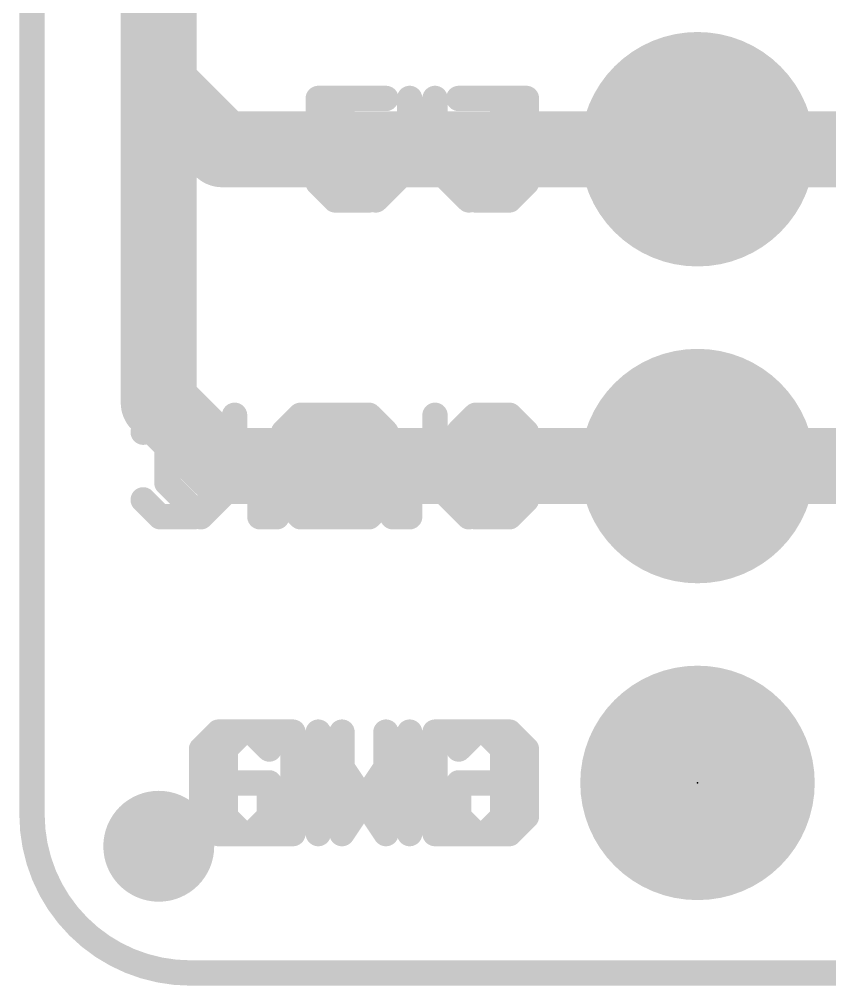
# Model space of a CAD drawing. Extents: x -1 to 106, y -18 to 72.
# Drawn here: x 31.39 to 37.89, y -0.1 to 7.65 of the extents above; entities that cross this region are included whole.
import ezdxf

# ---------------------------------------------------------------- set-up
doc = ezdxf.new("R2010")
doc.units = 0
for name, color, linetype in [('1', 12, 'CONTINUOUS'), ('16', 132, 'CONTINUOUS'), ('17', 110, 'CONTINUOUS'), ('18', 110, 'CONTINUOUS'), ('20', 53, 'CONTINUOUS'), ('21', 41, 'CONTINUOUS'), ('22', 40, 'CONTINUOUS'), ('24', 53, 'CONTINUOUS')]:
    doc.layers.add(name, color=color, linetype=linetype)

# ---------------------------------------------------------------- blocks, each defined once
blk = doc.blocks.new('ROUNDP')
at = {"const_width": 0.5}
blk.add_lwpolyline([(0, -0.25, 1), (0, 0.25, 1), (0, -0.25)], format="xyb", dxfattribs=at)
blk = doc.blocks.new('ROUNDV')
at = {"const_width": 0.5}
blk.add_lwpolyline([(0, -0.25, 1), (0, 0.25, 1), (0, -0.25)], format="xyb", dxfattribs=at)

msp = doc.modelspace()

# ---------------------------------------------------------------- linework, layer by layer
at = {"layer": '1'}
for points, const_width in [([(32.512, 7.112), (32.512, 44.196)], 0.6096), ([(31.496, 1.27), (31.496, 43.434)], 0.2032), ([(33.02, 6.604), (32.512, 7.112)], 0.6096), ([(36.83, 6.604), (33.02, 6.604)], 0.6096), ([(48.006, 0), (32.766, 0)], 0.2032)]:
    msp.add_lwpolyline(points, dxfattribs=dict(at, const_width=const_width))
for points, const_width in [([(32.6198, 7.2198, 1), (32.4042, 7.0042)], 0.3048), ([(32.3596, 7.112, 1), (32.6644, 7.112)], 0.3048), ([(33.02, 6.7564, 1), (33.02, 6.4516)], 0.3048), ([(36.83, 6.4516, 1), (36.83, 6.7564)], 0.3048), ([(32.9122, 6.4962, 1), (33.1278, 6.7118)], 0.3048), ([(31.496, 1.27, 0.4142), (32.766, 0)], 0.2032), ([(31.5468, 1.27, 1), (31.4452, 1.27)], 0.1016), ([(31.4452, 1.27, 1), (31.5468, 1.27)], 0.1016), ([(32.766, 0.0508, 1), (32.766, -0.0508)], 0.1016), ([(32.766, -0.0508, 1), (32.766, 0.0508)], 0.1016)]:
    msp.add_lwpolyline(points, format="xyb", dxfattribs=dict(at, const_width=const_width))
at = {"layer": '16'}
for points, const_width in [([(32.512, 4.572), (32.512, 44.704)], 0.6096), ([(31.496, 43.434), (31.496, 1.27)], 0.2032), ([(36.83, 6.604), (44.45, 6.604)], 0.6096), ([(33.02, 4.064), (32.512, 4.572)], 0.6096), ([(36.83, 4.064), (33.02, 4.064)], 0.6096), ([(44.45, 4.064), (36.83, 4.064)], 0.6096), ([(32.766, 0), (48.006, 0)], 0.2032)]:
    msp.add_lwpolyline(points, dxfattribs=dict(at, const_width=const_width))
for points, const_width in [([(36.83, 6.7564, 1), (36.83, 6.4516)], 0.3048), ([(32.6198, 4.6798, 1), (32.4042, 4.4642)], 0.3048), ([(32.3596, 4.572, 1), (32.6644, 4.572)], 0.3048), ([(33.02, 4.2164, 1), (33.02, 3.9116)], 0.3048), ([(36.83, 4.2164, 1), (36.83, 3.9116)], 0.3048), ([(36.83, 3.9116, 1), (36.83, 4.2164)], 0.3048), ([(32.9122, 3.9562, 1), (33.1278, 4.1718)], 0.3048), ([(31.496, 1.27, 0.4142), (32.766, 0)], 0.2032), ([(31.5468, 1.27, 1), (31.4452, 1.27)], 0.1016), ([(31.4452, 1.27, 1), (31.5468, 1.27)], 0.1016), ([(32.766, 0.0508, 1), (32.766, -0.0508)], 0.1016), ([(32.766, -0.0508, 1), (32.766, 0.0508)], 0.1016)]:
    msp.add_lwpolyline(points, format="xyb", dxfattribs=dict(at, const_width=const_width))
at = {"layer": '20', "const_width": 0.2032}
for points in [[(31.496, 43.434), (31.496, 1.27)], [(32.766, 0), (48.006, 0)]]:
    msp.add_lwpolyline(points, dxfattribs=at)
at = {"layer": '20'}
for points, const_width in [([(31.496, 1.27, 0.4142), (32.766, 0)], 0.2032), ([(31.5468, 1.27, 1), (31.4452, 1.27)], 0.1016), ([(31.4452, 1.27, 1), (31.5468, 1.27)], 0.1016), ([(32.766, 0.0508, 1), (32.766, -0.0508)], 0.1016), ([(32.766, -0.0508, 1), (32.766, 0.0508)], 0.1016)]:
    msp.add_lwpolyline(points, format="xyb", dxfattribs=dict(at, const_width=const_width))
at = {"layer": '21', "const_width": 0.2032}
for points in [[(34.3329, 7.0111), (33.7906, 7.0111)], [(33.7906, 7.0111), (33.7906, 6.6043)], [(34.7261, 7.0111), (34.7261, 6.4688)], [(35.2684, 6.4688), (35.2684, 7.0111)], [(33.7906, 6.6043), (34.0617, 6.7399)], [(34.0617, 6.7399), (34.1973, 6.7399)], [(34.1973, 6.7399), (34.3329, 6.6043)], [(34.3329, 6.6043), (34.3329, 6.3332)], [(34.7261, 6.4688), (34.9972, 6.1976)], [(34.9972, 6.1976), (35.2684, 6.4688)], [(33.9261, 6.1976), (33.7906, 6.3332)], [(34.3329, 6.3332), (34.1973, 6.1976)], [(34.1973, 6.1976), (33.9261, 6.1976)], [(32.3873, 4.3355), (32.5229, 4.4711)], [(32.5229, 4.4711), (32.794, 4.4711)], [(32.794, 4.4711), (32.9296, 4.3355)], [(33.7906, 4.3355), (33.9261, 4.4711)], [(33.9261, 4.4711), (34.1973, 4.4711)], [(34.1973, 4.4711), (34.3329, 4.3355)], [(34.7261, 4.4711), (34.7261, 3.9288)], [(35.2684, 3.9288), (35.2684, 4.4711)], [(32.9296, 4.3355), (32.9296, 4.1999)], [(34.3329, 4.3355), (34.3329, 4.1999)], [(32.9296, 4.1999), (32.794, 4.0643)], [(34.3329, 4.1999), (34.1973, 4.0643)], [(32.794, 4.0643), (32.6584, 4.0643)], [(32.794, 4.0643), (32.9296, 3.9288)], [(34.1973, 4.0643), (34.0617, 4.0643)], [(34.1973, 4.0643), (34.3329, 3.9288)], [(32.9296, 3.9288), (32.9296, 3.7932)], [(34.3329, 3.9288), (34.3329, 3.7932)], [(34.7261, 3.9288), (34.9972, 3.6576)], [(34.9972, 3.6576), (35.2684, 3.9288)], [(32.5229, 3.6576), (32.3873, 3.7932)], [(32.9296, 3.7932), (32.794, 3.6576)], [(33.3228, 3.6576), (33.3228, 3.7932)], [(33.3228, 3.7932), (33.4584, 3.7932)], [(33.4584, 3.7932), (33.4584, 3.6576)], [(33.9261, 3.6576), (33.7906, 3.7932)], [(34.3329, 3.7932), (34.1973, 3.6576)], [(32.794, 3.6576), (32.5229, 3.6576)], [(33.4584, 3.6576), (33.3228, 3.6576)], [(34.1973, 3.6576), (33.9261, 3.6576)], [(32.9906, 1.9311), (32.855, 1.7955)], [(33.2618, 1.9311), (32.9906, 1.9311)], [(33.3974, 1.7955), (33.2618, 1.9311)], [(33.7906, 1.1176), (33.7906, 1.9311)], [(33.7906, 1.9311), (34.3329, 1.1176)], [(34.3329, 1.1176), (34.3329, 1.9311)], [(34.7261, 1.9311), (34.7261, 1.1176)], [(35.1328, 1.9311), (34.7261, 1.9311)], [(35.2684, 1.7955), (35.1328, 1.9311)], [(32.855, 1.7955), (32.855, 1.2532)], [(35.2684, 1.2532), (35.2684, 1.7955)], [(33.3974, 1.5243), (33.1262, 1.5243)], [(33.3974, 1.2532), (33.3974, 1.5243)], [(32.855, 1.2532), (32.9906, 1.1176)], [(33.2618, 1.1176), (33.3974, 1.2532)], [(35.1328, 1.1176), (35.2684, 1.2532)], [(32.9906, 1.1176), (33.2618, 1.1176)], [(34.7261, 1.1176), (35.1328, 1.1176)]]:
    msp.add_lwpolyline(points, dxfattribs=at)
at = {"layer": '21', "const_width": 0.1016}
for points in [[(33.7906, 7.0619, 1), (33.7906, 6.9603)], [(33.8414, 7.0111, 1), (33.7398, 7.0111)], [(34.3329, 6.9603, 1), (34.3329, 7.0619)], [(34.7769, 7.0111, 1), (34.6753, 7.0111)], [(35.3192, 7.0111, 1), (35.2176, 7.0111)], [(34.0617, 6.7907, 1), (34.0617, 6.6891)], [(34.0844, 6.6945, 1), (34.039, 6.7854)], [(34.2332, 6.7758, 1), (34.1614, 6.704)], [(34.1973, 6.6891, 1), (34.1973, 6.7907)], [(33.7678, 6.6498, 1), (33.8133, 6.5589)], [(34.3837, 6.6043, 1), (34.2821, 6.6043)], [(34.297, 6.5684, 1), (34.3688, 6.6403)], [(33.7398, 6.6043, 1), (33.8414, 6.6043)], [(34.762, 6.5047, 1), (34.6902, 6.4328)], [(34.6753, 6.4688, 1), (34.7769, 6.4688)], [(35.2176, 6.4688, 1), (35.3192, 6.4688)], [(35.3043, 6.4328, 1), (35.2325, 6.5047)], [(33.8265, 6.3691, 1), (33.7546, 6.2973)], [(34.3688, 6.2973, 1), (34.297, 6.3691)], [(34.2821, 6.3332, 1), (34.3837, 6.3332)], [(33.9261, 6.2484, 1), (33.9261, 6.1468)], [(33.8902, 6.1617, 1), (33.9621, 6.2335)], [(34.1614, 6.2335, 1), (34.2332, 6.1617)], [(34.1973, 6.1468, 1), (34.1973, 6.2484)], [(34.9613, 6.2335, 1), (35.0332, 6.1617)], [(34.9613, 6.1617, 1), (35.0332, 6.2335)], [(32.5229, 4.5219, 1), (32.5229, 4.4203)], [(32.5588, 4.4352, 1), (32.4869, 4.507)], [(32.83, 4.507, 1), (32.7581, 4.4352)], [(32.794, 4.4203, 1), (32.794, 4.5219)], [(33.9261, 4.5219, 1), (33.9261, 4.4203)], [(33.9621, 4.4352, 1), (33.8902, 4.507)], [(34.2332, 4.507, 1), (34.1614, 4.4352)], [(34.1973, 4.4203, 1), (34.1973, 4.5219)], [(34.7769, 4.4711, 1), (34.6753, 4.4711)], [(35.3192, 4.4711, 1), (35.2176, 4.4711)], [(32.3514, 4.3714, 1), (32.4232, 4.2996)], [(32.9804, 4.3355, 1), (32.8788, 4.3355)], [(32.8937, 4.2996, 1), (32.9655, 4.3714)], [(33.7546, 4.3714, 1), (33.8265, 4.2996)], [(34.3837, 4.3355, 1), (34.2821, 4.3355)], [(34.297, 4.2996, 1), (34.3688, 4.3714)], [(32.9655, 4.164, 1), (32.8937, 4.2358)], [(34.3688, 4.164, 1), (34.297, 4.2358)], [(32.8788, 4.1999, 1), (32.9804, 4.1999)], [(34.2821, 4.1999, 1), (34.3837, 4.1999)], [(32.6584, 4.1151, 1), (32.6584, 4.0135)], [(32.83, 4.1003, 1), (32.7581, 4.0284)], [(32.7581, 4.1003, 1), (32.83, 4.0284)], [(32.794, 4.0135, 1), (32.794, 4.1151)], [(34.0617, 4.1151, 1), (34.0617, 4.0135)], [(34.2332, 4.1003, 1), (34.1614, 4.0284)], [(34.1614, 4.1003, 1), (34.2332, 4.0284)], [(34.1973, 4.0135, 1), (34.1973, 4.1151)], [(32.9804, 3.9288, 1), (32.8788, 3.9288)], [(34.3837, 3.9288, 1), (34.2821, 3.9288)], [(34.762, 3.9647, 1), (34.6902, 3.8928)], [(35.3043, 3.8928, 1), (35.2325, 3.9647)], [(32.8937, 3.8928, 1), (32.9655, 3.9647)], [(34.297, 3.8928, 1), (34.3688, 3.9647)], [(34.6753, 3.9288, 1), (34.7769, 3.9288)], [(35.2176, 3.9288, 1), (35.3192, 3.9288)], [(32.4232, 3.8291, 1), (32.3514, 3.7573)], [(32.9655, 3.7573, 1), (32.8937, 3.8291)], [(33.3736, 3.7932, 1), (33.272, 3.7932)], [(33.3228, 3.844, 1), (33.3228, 3.7424)], [(33.5092, 3.7932, 1), (33.4076, 3.7932)], [(33.4584, 3.7424, 1), (33.4584, 3.844)], [(33.8265, 3.8291, 1), (33.7546, 3.7573)], [(34.3688, 3.7573, 1), (34.297, 3.8291)], [(32.8788, 3.7932, 1), (32.9804, 3.7932)], [(34.2821, 3.7932, 1), (34.3837, 3.7932)], [(32.5229, 3.7084, 1), (32.5229, 3.6068)], [(32.4869, 3.6217, 1), (32.5588, 3.6935)], [(32.7581, 3.6935, 1), (32.83, 3.6217)], [(32.794, 3.6068, 1), (32.794, 3.7084)], [(33.3228, 3.7084, 1), (33.3228, 3.6068)], [(33.4584, 3.6068, 1), (33.4584, 3.7084)], [(33.9261, 3.7084, 1), (33.9261, 3.6068)], [(33.8902, 3.6217, 1), (33.9621, 3.6935)], [(34.1614, 3.6935, 1), (34.2332, 3.6217)], [(34.1973, 3.6068, 1), (34.1973, 3.7084)], [(34.9613, 3.6935, 1), (35.0332, 3.6217)], [(34.9613, 3.6217, 1), (35.0332, 3.6935)], [(33.272, 3.6576, 1), (33.3736, 3.6576)], [(33.4076, 3.6576, 1), (33.5092, 3.6576)], [(32.9906, 1.9819, 1), (32.9906, 1.8803)], [(33.0265, 1.8952, 1), (32.9547, 1.967)], [(33.2977, 1.967, 1), (33.2259, 1.8952)], [(33.2618, 1.8803, 1), (33.2618, 1.9819)], [(33.8414, 1.9311, 1), (33.7398, 1.9311)], [(33.8328, 1.9593, 1), (33.7483, 1.9029)], [(34.3837, 1.9311, 1), (34.2821, 1.9311)], [(34.7769, 1.9311, 1), (34.6753, 1.9311)], [(34.7261, 1.9819, 1), (34.7261, 1.8803)], [(35.1687, 1.967, 1), (35.0969, 1.8952)], [(35.1328, 1.8803, 1), (35.1328, 1.9819)], [(32.9058, 1.7955, 1), (32.8042, 1.7955)], [(32.8191, 1.8314, 1), (32.891, 1.7596)], [(33.3615, 1.7596, 1), (33.4333, 1.8314)], [(35.3192, 1.7955, 1), (35.2176, 1.7955)], [(35.2325, 1.7596, 1), (35.3043, 1.8314)], [(33.1262, 1.5751, 1), (33.1262, 1.4735)], [(33.4482, 1.5243, 1), (33.3466, 1.5243)], [(33.3974, 1.4735, 1), (33.3974, 1.5751)], [(32.891, 1.2891, 1), (32.8191, 1.2173)], [(33.4333, 1.2173, 1), (33.3615, 1.2891)], [(35.3043, 1.2173, 1), (35.2325, 1.2891)], [(32.8042, 1.2532, 1), (32.9058, 1.2532)], [(33.3466, 1.2532, 1), (33.4482, 1.2532)], [(35.2176, 1.2532, 1), (35.3192, 1.2532)], [(32.9906, 1.1684, 1), (32.9906, 1.0668)], [(32.9547, 1.0817, 1), (33.0265, 1.1535)], [(33.2259, 1.1535, 1), (33.2977, 1.0817)], [(33.2618, 1.0668, 1), (33.2618, 1.1684)], [(33.7398, 1.1176, 1), (33.8414, 1.1176)], [(34.2821, 1.1176, 1), (34.3837, 1.1176)], [(34.2906, 1.0894, 1), (34.3752, 1.1458)], [(34.7261, 1.1684, 1), (34.7261, 1.0668)], [(34.6753, 1.1176, 1), (34.7769, 1.1176)], [(35.0969, 1.1535, 1), (35.1687, 1.0817)], [(35.1328, 1.0668, 1), (35.1328, 1.1684)]]:
    msp.add_lwpolyline(points, format="xyb", dxfattribs=at)
at = {"layer": '22', "const_width": 0.2032}
for points in [[(33.9806, 6.4688), (33.9806, 7.0111)], [(34.5229, 7.0111), (34.5229, 6.4688)], [(34.9161, 7.0111), (35.4584, 7.0111)], [(35.4584, 7.0111), (35.4584, 6.6043)], [(35.0517, 6.7399), (34.9161, 6.6043)], [(35.1872, 6.7399), (35.0517, 6.7399)], [(35.4584, 6.6043), (35.1872, 6.7399)], [(34.9161, 6.6043), (34.9161, 6.3332)], [(34.2517, 6.1976), (33.9806, 6.4688)], [(34.5229, 6.4688), (34.2517, 6.1976)], [(34.9161, 6.3332), (35.0517, 6.1976)], [(35.3228, 6.1976), (35.4584, 6.3332)], [(35.0517, 6.1976), (35.3228, 6.1976)], [(32.5773, 3.9288), (32.5773, 4.4711)], [(33.1196, 4.4711), (33.1196, 3.9288)], [(33.6484, 4.4711), (33.5128, 4.3355)], [(33.9195, 4.4711), (33.6484, 4.4711)], [(34.0551, 4.3355), (33.9195, 4.4711)], [(35.0517, 4.4711), (34.9161, 4.3355)], [(35.3228, 4.4711), (35.0517, 4.4711)], [(35.4584, 4.3355), (35.3228, 4.4711)], [(33.5128, 4.3355), (33.5128, 4.1999)], [(34.9161, 4.3355), (34.9161, 4.1999)], [(33.5128, 4.1999), (33.6484, 4.0643)], [(34.9161, 4.1999), (35.0517, 4.0643)], [(33.6484, 4.0643), (33.5128, 3.9288)], [(33.6484, 4.0643), (33.784, 4.0643)], [(35.0517, 4.0643), (34.9161, 3.9288)], [(35.0517, 4.0643), (35.1872, 4.0643)], [(32.8484, 3.6576), (32.5773, 3.9288)], [(33.1196, 3.9288), (32.8484, 3.6576)], [(33.5128, 3.9288), (33.5128, 3.7932)], [(34.9161, 3.9288), (34.9161, 3.7932)], [(33.5128, 3.7932), (33.6484, 3.6576)], [(33.9195, 3.6576), (34.0551, 3.7932)], [(34.5229, 3.7932), (34.3873, 3.7932)], [(34.3873, 3.7932), (34.3873, 3.6576)], [(34.5229, 3.6576), (34.5229, 3.7932)], [(34.9161, 3.7932), (35.0517, 3.6576)], [(35.3228, 3.6576), (35.4584, 3.7932)], [(33.6484, 3.6576), (33.9195, 3.6576)], [(34.3873, 3.6576), (34.5229, 3.6576)], [(35.0517, 3.6576), (35.3228, 3.6576)], [(33.045, 1.7955), (33.1806, 1.9311)], [(33.1806, 1.9311), (33.5874, 1.9311)], [(33.5874, 1.9311), (33.5874, 1.1176)], [(34.5229, 1.9311), (33.9806, 1.1176)], [(33.9806, 1.1176), (33.9806, 1.9311)], [(34.5229, 1.1176), (34.5229, 1.9311)], [(34.9161, 1.7955), (35.0517, 1.9311)], [(35.0517, 1.9311), (35.3228, 1.9311)], [(35.3228, 1.9311), (35.4584, 1.7955)], [(33.045, 1.2532), (33.045, 1.7955)], [(35.4584, 1.7955), (35.4584, 1.2532)], [(34.9161, 1.2532), (34.9161, 1.5243)], [(34.9161, 1.5243), (35.1872, 1.5243)], [(33.1806, 1.1176), (33.045, 1.2532)], [(35.0517, 1.1176), (34.9161, 1.2532)], [(35.4584, 1.2532), (35.3228, 1.1176)], [(33.5874, 1.1176), (33.1806, 1.1176)], [(35.3228, 1.1176), (35.0517, 1.1176)]]:
    msp.add_lwpolyline(points, dxfattribs=at)
at = {"layer": '22', "const_width": 0.1016}
for points in [[(34.0314, 7.0111, 1), (33.9298, 7.0111)], [(34.5737, 7.0111, 1), (34.4721, 7.0111)], [(34.9161, 7.0619, 1), (34.9161, 6.9603)], [(35.5092, 7.0111, 1), (35.4076, 7.0111)], [(35.4584, 6.9603, 1), (35.4584, 7.0619)], [(35.0517, 6.7907, 1), (35.0517, 6.6891)], [(35.0876, 6.704, 1), (35.0157, 6.7758)], [(35.21, 6.7854, 1), (35.1645, 6.6945)], [(35.1872, 6.6891, 1), (35.1872, 6.7907)], [(34.9669, 6.6043, 1), (34.8653, 6.6043)], [(34.8802, 6.6403, 1), (34.952, 6.5684)], [(35.4357, 6.5589, 1), (35.4811, 6.6498)], [(35.4076, 6.6043, 1), (35.5092, 6.6043)], [(34.0165, 6.5047, 1), (33.9446, 6.4328)], [(33.9298, 6.4688, 1), (34.0314, 6.4688)], [(34.4721, 6.4688, 1), (34.5737, 6.4688)], [(34.5588, 6.4328, 1), (34.487, 6.5047)], [(34.952, 6.3691, 1), (34.8802, 6.2973)], [(35.4943, 6.2973, 1), (35.4225, 6.3691)], [(34.8653, 6.3332, 1), (34.9669, 6.3332)], [(34.2158, 6.2335, 1), (34.2876, 6.1617)], [(34.2158, 6.1617, 1), (34.2876, 6.2335)], [(35.0517, 6.2484, 1), (35.0517, 6.1468)], [(35.0157, 6.1617, 1), (35.0876, 6.2335)], [(35.2869, 6.2335, 1), (35.3587, 6.1617)], [(35.3228, 6.1468, 1), (35.3228, 6.2484)], [(32.6281, 4.4711, 1), (32.5265, 4.4711)], [(33.1704, 4.4711, 1), (33.0688, 4.4711)], [(33.6484, 4.5219, 1), (33.6484, 4.4203)], [(33.6843, 4.4352, 1), (33.6125, 4.507)], [(33.9555, 4.507, 1), (33.8836, 4.4352)], [(33.9195, 4.4203, 1), (33.9195, 4.5219)], [(35.0517, 4.5219, 1), (35.0517, 4.4203)], [(35.0876, 4.4352, 1), (35.0157, 4.507)], [(35.3587, 4.507, 1), (35.2869, 4.4352)], [(35.3228, 4.4203, 1), (35.3228, 4.5219)], [(33.5636, 4.3355, 1), (33.462, 4.3355)], [(33.4769, 4.3714, 1), (33.5487, 4.2996)], [(34.0192, 4.2996, 1), (34.091, 4.3714)], [(34.9669, 4.3355, 1), (34.8653, 4.3355)], [(34.8802, 4.3714, 1), (34.952, 4.2996)], [(35.4225, 4.2996, 1), (35.4943, 4.3714)], [(33.5487, 4.2358, 1), (33.4769, 4.164)], [(34.952, 4.2358, 1), (34.8802, 4.164)], [(33.462, 4.1999, 1), (33.5636, 4.1999)], [(34.8653, 4.1999, 1), (34.9669, 4.1999)], [(33.6484, 4.1151, 1), (33.6484, 4.0135)], [(33.6843, 4.0284, 1), (33.6125, 4.1003)], [(33.6125, 4.0284, 1), (33.6843, 4.1003)], [(33.784, 4.0135, 1), (33.784, 4.1151)], [(35.0517, 4.1151, 1), (35.0517, 4.0135)], [(35.0876, 4.0284, 1), (35.0157, 4.1003)], [(35.0157, 4.0284, 1), (35.0876, 4.1003)], [(35.1872, 4.0135, 1), (35.1872, 4.1151)], [(32.6132, 3.9647, 1), (32.5414, 3.8928)], [(33.1555, 3.8928, 1), (33.0837, 3.9647)], [(33.5636, 3.9288, 1), (33.462, 3.9288)], [(34.9669, 3.9288, 1), (34.8653, 3.9288)], [(32.5265, 3.9288, 1), (32.6281, 3.9288)], [(33.0688, 3.9288, 1), (33.1704, 3.9288)], [(33.4769, 3.9647, 1), (33.5487, 3.8928)], [(34.8802, 3.9647, 1), (34.952, 3.8928)], [(33.5487, 3.8291, 1), (33.4769, 3.7573)], [(34.091, 3.7573, 1), (34.0192, 3.8291)], [(34.3873, 3.844, 1), (34.3873, 3.7424)], [(34.4381, 3.7932, 1), (34.3365, 3.7932)], [(34.5737, 3.7932, 1), (34.4721, 3.7932)], [(34.5229, 3.7424, 1), (34.5229, 3.844)], [(34.952, 3.8291, 1), (34.8802, 3.7573)], [(35.4943, 3.7573, 1), (35.4225, 3.8291)], [(33.462, 3.7932, 1), (33.5636, 3.7932)], [(34.8653, 3.7932, 1), (34.9669, 3.7932)], [(32.8125, 3.6935, 1), (32.8844, 3.6217)], [(32.8125, 3.6217, 1), (32.8844, 3.6935)], [(33.6484, 3.7084, 1), (33.6484, 3.6068)], [(33.6125, 3.6217, 1), (33.6843, 3.6935)], [(33.8836, 3.6935, 1), (33.9555, 3.6217)], [(33.9195, 3.6068, 1), (33.9195, 3.7084)], [(34.3873, 3.7084, 1), (34.3873, 3.6068)], [(34.5229, 3.6068, 1), (34.5229, 3.7084)], [(35.0517, 3.7084, 1), (35.0517, 3.6068)], [(35.0157, 3.6217, 1), (35.0876, 3.6935)], [(35.2869, 3.6935, 1), (35.3587, 3.6217)], [(35.3228, 3.6068, 1), (35.3228, 3.7084)], [(34.3365, 3.6576, 1), (34.4381, 3.6576)], [(34.4721, 3.6576, 1), (34.5737, 3.6576)], [(33.1806, 1.9819, 1), (33.1806, 1.8803)], [(33.2165, 1.8952, 1), (33.1447, 1.967)], [(33.6382, 1.9311, 1), (33.5366, 1.9311)], [(33.5874, 1.8803, 1), (33.5874, 1.9819)], [(34.0314, 1.9311, 1), (33.9298, 1.9311)], [(34.5737, 1.9311, 1), (34.4721, 1.9311)], [(34.5651, 1.9029, 1), (34.4806, 1.9593)], [(35.0517, 1.9819, 1), (35.0517, 1.8803)], [(35.0876, 1.8952, 1), (35.0157, 1.967)], [(35.3587, 1.967, 1), (35.2869, 1.8952)], [(35.3228, 1.8803, 1), (35.3228, 1.9819)], [(33.0958, 1.7955, 1), (32.9942, 1.7955)], [(33.0091, 1.8314, 1), (33.081, 1.7596)], [(34.8802, 1.8314, 1), (34.952, 1.7596)], [(35.5092, 1.7955, 1), (35.4076, 1.7955)], [(35.4225, 1.7596, 1), (35.4943, 1.8314)], [(34.9669, 1.5243, 1), (34.8653, 1.5243)], [(34.9161, 1.5751, 1), (34.9161, 1.4735)], [(35.1872, 1.4735, 1), (35.1872, 1.5751)], [(33.081, 1.2891, 1), (33.0091, 1.2173)], [(34.952, 1.2891, 1), (34.8802, 1.2173)], [(35.4943, 1.2173, 1), (35.4225, 1.2891)], [(32.9942, 1.2532, 1), (33.0958, 1.2532)], [(34.8653, 1.2532, 1), (34.9669, 1.2532)], [(35.4076, 1.2532, 1), (35.5092, 1.2532)], [(33.1806, 1.1684, 1), (33.1806, 1.0668)], [(33.1447, 1.0817, 1), (33.2165, 1.1535)], [(33.5366, 1.1176, 1), (33.6382, 1.1176)], [(33.5874, 1.0668, 1), (33.5874, 1.1684)], [(33.9383, 1.1458, 1), (34.0228, 1.0894)], [(33.9298, 1.1176, 1), (34.0314, 1.1176)], [(34.4721, 1.1176, 1), (34.5737, 1.1176)], [(35.0517, 1.1684, 1), (35.0517, 1.0668)], [(35.0157, 1.0817, 1), (35.0876, 1.1535)], [(35.2869, 1.1535, 1), (35.3587, 1.0817)], [(35.3228, 1.0668, 1), (35.3228, 1.1684)]]:
    msp.add_lwpolyline(points, format="xyb", dxfattribs=at)
at = {"layer": '24'}
msp.add_point((36.83, 1.524), dxfattribs=at)

# ---------------------------------------------------------------- block references
at = {"layer": '17', "xscale": 1.8796, "yscale": 1.8796}
for p in [(36.83, 6.604), (36.83, 6.604), (36.83, 4.064), (36.83, 4.064), (36.83, 1.524), (36.83, 1.524)]:
    msp.add_blockref('ROUNDP', p, dxfattribs=at)
at = {"layer": '18', "xscale": 0.889, "yscale": 0.889}
msp.add_blockref('ROUNDV', (32.512, 1.016), dxfattribs=at)
msp.add_blockref('ROUNDV', (32.512, 1.016), dxfattribs=at)

doc.saveas('drawing.dxf')
